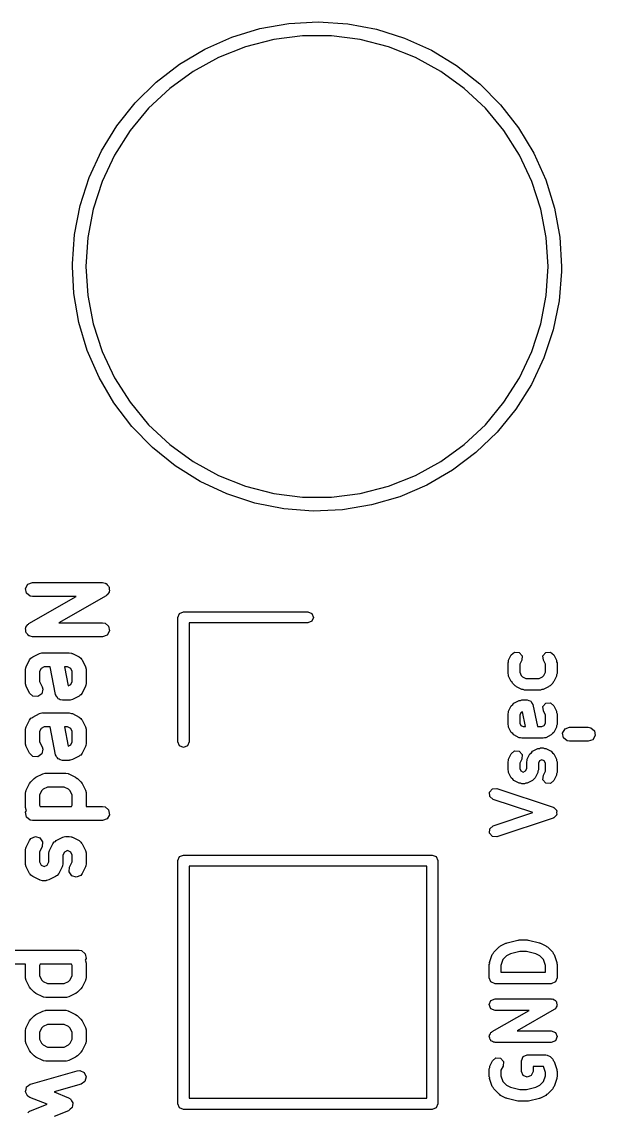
# Model space of a CAD drawing. Extents: x 83 to 117, y -104 to -70.4.
# Drawn here: x 110.84 to 116.97, y -82.04 to -70.39 of the extents above; entities that cross this region are included whole.
import ezdxf

# ---------------------------------------------------------------- set-up
doc = ezdxf.new("R2010")
doc.units = 0
doc.layers.add('BLACK', color=7, linetype='CONTINUOUS')

msp = doc.modelspace()

# ---------------------------------------------------------------- linework, layer by layer
at = {"layer": 'BLACK', "linetype": 'CONTINUOUS'}
for p, q in [((113.699, -70.4023), (114.014, -70.385)), ((114.014, -70.385), (114.328, -70.4056)), ((113.088, -70.549), (113.39, -70.4573)), ((113.39, -70.4573), (113.699, -70.4023)), ((114.328, -70.4056), (114.637, -70.4638)), ((114.637, -70.4638), (114.937, -70.5587)), ((112.801, -70.6763), (113.088, -70.549)), ((113.537, -70.5739), (113.237, -70.651)), ((113.845, -70.535), (113.537, -70.5739)), ((114.155, -70.535), (113.845, -70.535)), ((114.463, -70.5739), (114.155, -70.535)), ((114.763, -70.651), (114.463, -70.5739)), ((114.937, -70.5587), (115.224, -70.689)), ((112.53, -70.8372), (112.801, -70.6763)), ((113.237, -70.651), (112.948, -70.7652)), ((115.052, -70.7652), (114.763, -70.651)), ((115.224, -70.689), (115.492, -70.8527)), ((112.281, -71.0294), (112.53, -70.8372)), ((112.948, -70.7652), (112.677, -70.9146)), ((115.323, -70.9146), (115.052, -70.7652)), ((115.492, -70.8527), (115.74, -71.0475)), ((112.677, -70.9146), (112.426, -71.0969)), ((115.574, -71.0969), (115.323, -70.9146)), ((112.057, -71.2502), (112.281, -71.0294)), ((115.74, -71.0475), (115.962, -71.2707)), ((112.426, -71.0969), (112.2, -71.3093)), ((115.8, -71.3093), (115.574, -71.0969)), ((111.861, -71.4964), (112.057, -71.2502)), ((112.2, -71.3093), (112.002, -71.5482)), ((115.998, -71.5482), (115.8, -71.3093)), ((115.962, -71.2707), (116.155, -71.5188)), ((111.695, -71.7643), (111.861, -71.4964)), ((112.002, -71.5482), (111.836, -71.8101)), ((116.164, -71.8101), (115.998, -71.5482)), ((116.155, -71.5188), (116.317, -71.7885)), ((111.564, -72.0501), (111.695, -71.7643)), ((111.836, -71.8101), (111.704, -72.0908)), ((116.296, -72.0908), (116.164, -71.8101)), ((116.317, -71.7885), (116.446, -72.0757)), ((111.467, -72.3497), (111.564, -72.0501)), ((111.704, -72.0908), (111.608, -72.3858)), ((116.392, -72.3858), (116.296, -72.0908)), ((116.446, -72.0757), (116.54, -72.3762)), ((111.407, -72.6587), (111.467, -72.3497)), ((111.608, -72.3858), (111.55, -72.6904)), ((116.45, -72.6904), (116.392, -72.3858)), ((116.54, -72.3762), (116.596, -72.6858)), ((111.385, -72.9726), (111.407, -72.6587)), ((111.55, -72.6904), (111.53, -73)), ((116.47, -73), (116.45, -72.6904)), ((116.596, -72.6858), (116.615, -73)), ((111.387, -73), (111.385, -72.9726)), ((111.401, -73.287), (111.387, -73)), ((111.53, -73), (111.55, -73.3096)), ((116.45, -73.3096), (116.47, -73)), ((116.614, -73.0548), (116.589, -73.3685)), ((116.615, -73), (116.614, -73.0548)), ((111.454, -73.5971), (111.401, -73.287)), ((111.55, -73.3096), (111.608, -73.6142)), ((116.392, -73.6142), (116.45, -73.3096)), ((116.589, -73.3685), (116.526, -73.6768)), ((111.544, -73.8987), (111.454, -73.5971)), ((111.608, -73.6142), (111.704, -73.9092)), ((116.296, -73.9092), (116.392, -73.6142)), ((116.526, -73.6768), (116.426, -73.9754)), ((111.67, -74.1872), (111.544, -73.8987)), ((111.704, -73.9092), (111.836, -74.1899)), ((116.164, -74.1899), (116.296, -73.9092)), ((116.426, -73.9754), (116.292, -74.2598)), ((111.83, -74.4585), (111.67, -74.1872)), ((111.836, -74.1899), (112.002, -74.4518)), ((115.998, -74.4518), (116.164, -74.1899)), ((116.292, -74.2598), (116.124, -74.526)), ((112.02, -74.7087), (111.83, -74.4585)), ((112.002, -74.4518), (112.2, -74.6907)), ((115.8, -74.6907), (115.998, -74.4518)), ((116.124, -74.526), (115.925, -74.77)), ((112.2, -74.6907), (112.426, -74.9031)), ((115.574, -74.9031), (115.8, -74.6907)), ((112.24, -74.9341), (112.02, -74.7087)), ((115.925, -74.77), (115.698, -74.9885)), ((112.426, -74.9031), (112.677, -75.0854)), ((115.323, -75.0854), (115.574, -74.9031)), ((112.485, -75.1316), (112.24, -74.9341)), ((115.698, -74.9885), (115.447, -75.1781)), ((112.752, -75.2981), (112.485, -75.1316)), ((112.677, -75.0854), (112.948, -75.2348)), ((115.052, -75.2348), (115.323, -75.0854)), ((112.948, -75.2348), (113.237, -75.349)), ((114.763, -75.349), (115.052, -75.2348)), ((115.447, -75.1781), (115.175, -75.3362)), ((113.037, -75.4314), (112.752, -75.2981)), ((113.237, -75.349), (113.537, -75.4261)), ((114.463, -75.4261), (114.763, -75.349)), ((115.175, -75.3362), (114.886, -75.4604)), ((113.336, -75.5294), (113.037, -75.4314)), ((113.537, -75.4261), (113.845, -75.465)), ((113.845, -75.465), (114.155, -75.465)), ((114.155, -75.465), (114.463, -75.4261)), ((114.886, -75.4604), (114.584, -75.549)), ((113.645, -75.5908), (113.336, -75.5294)), ((113.959, -75.6147), (113.645, -75.5908)), ((114.273, -75.6007), (113.959, -75.6147)), ((114.584, -75.549), (114.273, -75.6007)), ((110.884, -76.4405), (110.91, -76.3961)), ((110.893, -76.4911), (110.884, -76.4405)), ((110.91, -76.3961), (110.958, -76.3786)), ((110.958, -76.3786), (111.708, -76.3786)), ((111.708, -76.3786), (111.734, -76.3831)), ((111.734, -76.3831), (111.739, -76.3876)), ((111.739, -76.3876), (111.746, -76.3888)), ((111.746, -76.3888), (111.758, -76.4036)), ((111.758, -76.4036), (111.773, -76.4161)), ((111.773, -76.4161), (111.775, -76.4229)), ((111.775, -76.4229), (111.779, -76.4282)), ((111.779, -76.4282), (111.779, -76.4476)), ((111.779, -76.4476), (111.782, -76.4666)), ((110.933, -76.524), (110.893, -76.4911)), ((110.921, -76.817), (111.426, -76.5286)), ((110.958, -76.5286), (110.933, -76.524)), ((111.426, -76.5286), (110.958, -76.5286)), ((111.746, -76.5187), (111.241, -76.8071)), ((111.75, -76.5134), (111.746, -76.5187)), ((111.757, -76.511), (111.75, -76.5134)), ((111.766, -76.4943), (111.757, -76.511)), ((111.779, -76.4795), (111.766, -76.4943)), ((111.782, -76.4666), (111.779, -76.4726)), ((111.779, -76.4726), (111.779, -76.4795)), ((112.513, -76.75), (112.53, -76.7076)), ((112.513, -78.08), (112.513, -76.75)), ((112.53, -76.7076), (112.573, -76.69)), ((112.573, -76.69), (113.903, -76.69)), ((113.903, -76.69), (113.945, -76.7076)), ((113.945, -76.7924), (113.903, -76.81)), ((113.945, -76.7076), (113.963, -76.75)), ((113.963, -76.75), (113.945, -76.7924)), ((110.884, -76.8691), (110.888, -76.8631)), ((110.888, -76.8882), (110.884, -76.8691)), ((110.888, -76.8562), (110.9, -76.8414)), ((110.888, -76.8631), (110.888, -76.8562)), ((110.888, -76.9075), (110.888, -76.8882)), ((110.892, -76.9128), (110.888, -76.9075)), ((110.893, -76.9196), (110.892, -76.9128)), ((110.9, -76.8414), (110.91, -76.8247)), ((110.91, -76.8247), (110.917, -76.8223)), ((110.917, -76.8223), (110.921, -76.817)), ((111.241, -76.8071), (111.708, -76.8071)), ((111.708, -76.8071), (111.734, -76.8117)), ((111.734, -76.8117), (111.773, -76.8446)), ((111.782, -76.8952), (111.757, -76.9396)), ((111.773, -76.8446), (111.782, -76.8952)), ((113.903, -76.81), (112.633, -76.81)), ((112.633, -76.81), (112.633, -78.08)), ((110.908, -76.9321), (110.893, -76.9196)), ((110.921, -76.9469), (110.908, -76.9321)), ((110.927, -76.9482), (110.921, -76.9469)), ((110.933, -76.9526), (110.927, -76.9482)), ((110.958, -76.9571), (110.933, -76.9526)), ((111.708, -76.9571), (110.958, -76.9571)), ((111.757, -76.9396), (111.708, -76.9571)), ((110.961, -77.1722), (111.032, -77.1365)), ((111.032, -77.1365), (111.057, -77.1291)), ((111.057, -77.1291), (111.061, -77.1301)), ((111.061, -77.1301), (111.065, -77.1286)), ((111.065, -77.1286), (111.351, -77.1286)), ((111.351, -77.1286), (111.377, -77.1331)), ((111.377, -77.1331), (111.38, -77.136)), ((111.38, -77.136), (111.385, -77.1365)), ((111.385, -77.1365), (111.456, -77.1722)), ((116.077, -77.152), (116.113, -77.1207)), ((116.113, -77.1207), (116.161, -77.1241)), ((116.161, -77.1241), (116.192, -77.1602)), ((116.416, -77.1602), (116.448, -77.1241)), ((116.448, -77.1241), (116.495, -77.1207)), ((116.495, -77.1207), (116.532, -77.152)), ((110.891, -77.2772), (110.927, -77.2057)), ((110.927, -77.2057), (110.942, -77.1848)), ((110.942, -77.1848), (110.953, -77.1804)), ((110.953, -77.1804), (110.961, -77.1722)), ((111.456, -77.1722), (111.477, -77.1877)), ((111.477, -77.1877), (111.482, -77.198)), ((111.482, -77.198), (111.49, -77.2057)), ((111.49, -77.2057), (111.525, -77.2772)), ((116.042, -77.2371), (116.047, -77.2237)), ((116.042, -77.3514), (116.042, -77.2371)), ((116.047, -77.2237), (116.048, -77.2092)), ((116.048, -77.2092), (116.077, -77.152)), ((116.189, -77.208), (116.167, -77.2519)), ((116.167, -77.2519), (116.167, -77.3367)), ((116.192, -77.1602), (116.189, -77.208)), ((116.42, -77.208), (116.416, -77.1602)), ((116.442, -77.2519), (116.42, -77.208)), ((116.442, -77.3367), (116.442, -77.2519)), ((116.532, -77.152), (116.56, -77.2092)), ((116.56, -77.2092), (116.561, -77.2237)), ((116.561, -77.2237), (116.567, -77.2371)), ((116.567, -77.2371), (116.567, -77.3514)), ((110.883, -77.3107), (110.888, -77.2851)), ((110.883, -77.4536), (110.883, -77.3107)), ((110.888, -77.2851), (110.891, -77.2816)), ((110.891, -77.2816), (110.891, -77.2772)), ((111.05, -77.2952), (111.033, -77.3284)), ((111.033, -77.3284), (111.033, -77.4359)), ((111.083, -77.2786), (111.05, -77.2952)), ((111.147, -77.2786), (111.083, -77.2786)), ((111.206, -77.5754), (111.147, -77.2786)), ((111.3, -77.2786), (111.341, -77.4822)), ((111.334, -77.2786), (111.3, -77.2786)), ((111.367, -77.2952), (111.334, -77.2786)), ((111.383, -77.3284), (111.367, -77.2952)), ((111.383, -77.4359), (111.383, -77.3284)), ((111.525, -77.2772), (111.533, -77.3021)), ((111.533, -77.3021), (111.532, -77.3065)), ((111.532, -77.3065), (111.533, -77.3107)), ((111.533, -77.3107), (111.533, -77.4536)), ((116.047, -77.3649), (116.042, -77.3514)), ((116.048, -77.3794), (116.047, -77.3649)), ((116.077, -77.4365), (116.048, -77.3794)), ((116.167, -77.3367), (116.184, -77.3715)), ((116.184, -77.3715), (116.198, -77.3858)), ((116.41, -77.3858), (116.424, -77.3715)), ((116.424, -77.3715), (116.442, -77.3367)), ((116.56, -77.3794), (116.532, -77.4365)), ((116.561, -77.3649), (116.56, -77.3794)), ((116.567, -77.3514), (116.561, -77.3649)), ((110.885, -77.4578), (110.883, -77.4536)), ((110.884, -77.4621), (110.885, -77.4578)), ((110.891, -77.4871), (110.884, -77.4621)), ((110.927, -77.5585), (110.891, -77.4871)), ((111.033, -77.4359), (111.061, -77.4915)), ((111.061, -77.4915), (111.069, -77.5164)), ((111.341, -77.4822), (111.367, -77.4691)), ((111.367, -77.4691), (111.383, -77.4359)), ((111.525, -77.4871), (111.49, -77.5585)), ((111.526, -77.4827), (111.525, -77.4871)), ((111.529, -77.4792), (111.526, -77.4827)), ((111.533, -77.4536), (111.529, -77.4792)), ((116.085, -77.4433), (116.077, -77.4365)), ((116.089, -77.4528), (116.085, -77.4433)), ((116.117, -77.4813), (116.089, -77.4528)), ((116.127, -77.4853), (116.117, -77.4813)), ((116.133, -77.493), (116.127, -77.4853)), ((116.191, -77.5216), (116.133, -77.493)), ((116.198, -77.3858), (116.233, -77.4032)), ((116.233, -77.4032), (116.375, -77.4032)), ((116.375, -77.4032), (116.41, -77.3858)), ((116.475, -77.493), (116.418, -77.5216)), ((116.482, -77.4853), (116.475, -77.493)), ((116.491, -77.4813), (116.482, -77.4853)), ((116.52, -77.4528), (116.491, -77.4813)), ((116.524, -77.4433), (116.52, -77.4528)), ((116.532, -77.4365), (116.524, -77.4433)), ((110.964, -77.5938), (110.927, -77.5585)), ((111.015, -77.5969), (110.964, -77.5938)), ((111.057, -77.5663), (111.015, -77.5969)), ((111.069, -77.5164), (111.057, -77.5663)), ((111.213, -77.586), (111.206, -77.5754)), ((111.215, -77.5982), (111.213, -77.586)), ((111.226, -77.6072), (111.215, -77.5982)), ((111.233, -77.6193), (111.226, -77.6072)), ((111.456, -77.5921), (111.385, -77.6278)), ((111.464, -77.5839), (111.456, -77.5921)), ((111.474, -77.5795), (111.464, -77.5839)), ((111.49, -77.5585), (111.474, -77.5795)), ((116.205, -77.5226), (116.191, -77.5216)), ((116.219, -77.5282), (116.205, -77.5226)), ((116.39, -77.5282), (116.219, -77.5282)), ((116.403, -77.5226), (116.39, -77.5282)), ((116.418, -77.5216), (116.403, -77.5226)), ((111.245, -77.6232), (111.233, -77.6193)), ((111.254, -77.6312), (111.245, -77.6232)), ((111.28, -77.6357), (111.254, -77.6312)), ((111.351, -77.6357), (111.28, -77.6357)), ((111.355, -77.6342), (111.351, -77.6357)), ((111.36, -77.6352), (111.355, -77.6342)), ((111.385, -77.6278), (111.36, -77.6352)), ((116.048, -77.752), (116.077, -77.6949)), ((116.077, -77.6949), (116.092, -77.6819)), ((116.092, -77.6819), (116.105, -77.667)), ((116.105, -77.667), (116.162, -77.6384)), ((116.162, -77.6384), (116.177, -77.6374)), ((116.177, -77.6374), (116.19, -77.6318)), ((116.19, -77.6318), (116.247, -77.6318)), ((116.247, -77.6318), (116.264, -77.6388)), ((116.264, -77.6388), (116.282, -77.6423)), ((116.282, -77.6423), (116.285, -77.6476)), ((116.285, -77.6476), (116.291, -77.6501)), ((116.291, -77.6501), (116.298, -77.6669)), ((116.298, -77.6669), (116.308, -77.682)), ((116.308, -77.682), (116.356, -77.9175)), ((116.416, -77.7031), (116.448, -77.667)), ((116.42, -77.7508), (116.416, -77.7031)), ((116.448, -77.667), (116.495, -77.6636)), ((116.495, -77.6636), (116.532, -77.6949)), ((116.532, -77.6949), (116.56, -77.752)), ((110.927, -77.8486), (110.942, -77.8277)), ((110.942, -77.8277), (110.953, -77.8232)), ((110.953, -77.8232), (110.961, -77.8151)), ((110.961, -77.8151), (111.032, -77.7793)), ((111.032, -77.7793), (111.057, -77.7719)), ((111.057, -77.7719), (111.061, -77.773)), ((111.061, -77.773), (111.065, -77.7714)), ((111.065, -77.7714), (111.351, -77.7714)), ((111.351, -77.7714), (111.377, -77.776)), ((111.377, -77.776), (111.38, -77.7788)), ((111.38, -77.7788), (111.385, -77.7793)), ((111.385, -77.7793), (111.456, -77.8151)), ((111.456, -77.8151), (111.477, -77.8306)), ((111.477, -77.8306), (111.482, -77.8409)), ((111.482, -77.8409), (111.49, -77.8486)), ((116.042, -77.78), (116.047, -77.7666)), ((116.042, -77.8943), (116.042, -77.78)), ((116.047, -77.7666), (116.048, -77.752)), ((116.179, -77.7694), (116.167, -77.7948)), ((116.167, -77.7948), (116.167, -77.8795)), ((116.197, -77.7608), (116.179, -77.7694)), ((116.228, -77.9175), (116.197, -77.7608)), ((116.442, -77.7948), (116.42, -77.7508)), ((116.442, -77.8795), (116.442, -77.7948)), ((116.56, -77.752), (116.561, -77.7666)), ((116.561, -77.7666), (116.567, -77.78)), ((116.567, -77.78), (116.567, -77.8943)), ((110.883, -77.9536), (110.888, -77.9279)), ((110.883, -78.0964), (110.883, -77.9536)), ((110.888, -77.9279), (110.891, -77.9245)), ((110.891, -77.92), (110.927, -77.8486)), ((110.891, -77.9245), (110.891, -77.92)), ((111.05, -77.938), (111.033, -77.9713)), ((111.083, -77.9214), (111.05, -77.938)), ((111.147, -77.9214), (111.083, -77.9214)), ((111.206, -78.2183), (111.147, -77.9214)), ((111.3, -77.9214), (111.341, -78.125)), ((111.334, -77.9214), (111.3, -77.9214)), ((111.367, -77.938), (111.334, -77.9214)), ((111.383, -77.9713), (111.367, -77.938)), ((111.49, -77.8486), (111.525, -77.92)), ((111.525, -77.92), (111.533, -77.945)), ((111.533, -77.945), (111.532, -77.9494)), ((111.532, -77.9494), (111.533, -77.9536)), ((111.533, -77.9536), (111.533, -78.0964)), ((116.047, -77.9077), (116.042, -77.8943)), ((116.048, -77.9222), (116.047, -77.9077)), ((116.077, -77.9794), (116.048, -77.9222)), ((116.167, -77.8795), (116.179, -77.9048)), ((116.179, -77.9048), (116.205, -77.9175)), ((116.205, -77.9175), (116.228, -77.9175)), ((116.356, -77.9175), (116.404, -77.9175)), ((116.404, -77.9175), (116.429, -77.9048)), ((116.429, -77.9048), (116.442, -77.8795)), ((116.56, -77.9222), (116.532, -77.9794)), ((116.561, -77.9077), (116.56, -77.9222)), ((116.567, -77.8943), (116.561, -77.9077)), ((116.626, -77.987), (116.652, -77.9425)), ((116.652, -77.9425), (116.7, -77.925)), ((116.7, -77.925), (116.9, -77.925)), ((116.9, -77.925), (116.926, -77.9295)), ((116.926, -77.9295), (116.965, -77.9625)), ((116.965, -77.9625), (116.974, -78.013)), ((111.033, -77.9713), (111.033, -78.0787)), ((111.033, -78.0787), (111.061, -78.1343)), ((111.367, -78.112), (111.383, -78.0787)), ((111.383, -78.0787), (111.383, -77.9713)), ((116.092, -77.9924), (116.077, -77.9794)), ((116.105, -78.0073), (116.092, -77.9924)), ((116.162, -78.0359), (116.105, -78.0073)), ((116.177, -78.0369), (116.162, -78.0359)), ((116.19, -78.0425), (116.177, -78.0369)), ((116.419, -78.0425), (116.19, -78.0425)), ((116.432, -78.0369), (116.419, -78.0425)), ((116.447, -78.0359), (116.432, -78.0369)), ((116.504, -78.0073), (116.447, -78.0359)), ((116.517, -77.9924), (116.504, -78.0073)), ((116.532, -77.9794), (116.517, -77.9924)), ((116.635, -78.0375), (116.626, -77.987)), ((116.674, -78.0705), (116.635, -78.0375)), ((116.7, -78.075), (116.674, -78.0705)), ((116.9, -78.075), (116.7, -78.075)), ((116.948, -78.0575), (116.9, -78.075)), ((116.974, -78.013), (116.948, -78.0575)), ((110.885, -78.1006), (110.883, -78.0964)), ((110.884, -78.105), (110.885, -78.1006)), ((110.891, -78.13), (110.884, -78.105)), ((110.927, -78.2014), (110.891, -78.13)), ((111.069, -78.1593), (111.057, -78.2092)), ((111.061, -78.1343), (111.069, -78.1593)), ((111.341, -78.125), (111.367, -78.112)), ((111.525, -78.13), (111.49, -78.2014)), ((111.526, -78.1255), (111.525, -78.13)), ((111.529, -78.1221), (111.526, -78.1255)), ((111.533, -78.0964), (111.529, -78.1221)), ((112.53, -78.1224), (112.513, -78.08)), ((112.573, -78.14), (112.53, -78.1224)), ((112.615, -78.1224), (112.573, -78.14)), ((112.633, -78.08), (112.615, -78.1224)), ((116.077, -78.2092), (116.113, -78.1778)), ((116.113, -78.1778), (116.161, -78.1812)), ((116.161, -78.1812), (116.192, -78.2174)), ((116.277, -78.2092), (116.292, -78.1962)), ((116.292, -78.1962), (116.305, -78.1812)), ((116.305, -78.1812), (116.362, -78.1527)), ((116.362, -78.1527), (116.377, -78.1516)), ((116.377, -78.1516), (116.39, -78.1461)), ((116.39, -78.1461), (116.419, -78.1461)), ((116.419, -78.1461), (116.432, -78.1516)), ((116.432, -78.1516), (116.447, -78.1527)), ((116.447, -78.1527), (116.504, -78.1812)), ((116.504, -78.1812), (116.517, -78.1962)), ((116.517, -78.1962), (116.532, -78.2092)), ((110.964, -78.2367), (110.927, -78.2014)), ((111.015, -78.2397), (110.964, -78.2367)), ((111.057, -78.2092), (111.015, -78.2397)), ((111.213, -78.2289), (111.206, -78.2183)), ((111.215, -78.2411), (111.213, -78.2289)), ((111.226, -78.2501), (111.215, -78.2411)), ((111.233, -78.2621), (111.226, -78.2501)), ((111.245, -78.2661), (111.233, -78.2621)), ((111.254, -78.274), (111.245, -78.2661)), ((111.28, -78.2786), (111.254, -78.274)), ((111.351, -78.2786), (111.28, -78.2786)), ((111.355, -78.277), (111.351, -78.2786)), ((111.36, -78.2781), (111.355, -78.277)), ((111.385, -78.2707), (111.36, -78.2781)), ((111.456, -78.2349), (111.385, -78.2707)), ((111.464, -78.2268), (111.456, -78.2349)), ((111.474, -78.2223), (111.464, -78.2268)), ((111.49, -78.2014), (111.474, -78.2223)), ((116.042, -78.2943), (116.047, -78.2808)), ((116.042, -78.38), (116.042, -78.2943)), ((116.047, -78.2808), (116.048, -78.2663)), ((116.048, -78.2663), (116.077, -78.2092)), ((116.189, -78.2651), (116.167, -78.309)), ((116.167, -78.309), (116.167, -78.3652)), ((116.192, -78.2174), (116.189, -78.2651)), ((116.242, -78.2943), (116.247, -78.2808)), ((116.242, -78.3652), (116.242, -78.2943)), ((116.247, -78.2808), (116.248, -78.2663)), ((116.248, -78.2663), (116.277, -78.2092)), ((116.379, -78.2837), (116.367, -78.309)), ((116.367, -78.309), (116.367, -78.38)), ((116.404, -78.2713), (116.379, -78.2837)), ((116.429, -78.2837), (116.404, -78.2713)), ((116.442, -78.309), (116.429, -78.2837)), ((116.442, -78.3938), (116.442, -78.309)), ((116.532, -78.2092), (116.56, -78.2663)), ((116.56, -78.2663), (116.561, -78.2808)), ((116.561, -78.2808), (116.567, -78.2943)), ((116.567, -78.2943), (116.567, -78.4086)), ((110.996, -78.4579), (111.068, -78.4222)), ((111.068, -78.4222), (111.093, -78.4148)), ((111.093, -78.4148), (111.097, -78.4158)), ((111.097, -78.4158), (111.101, -78.4143)), ((111.101, -78.4143), (111.315, -78.4143)), ((111.315, -78.4143), (111.341, -78.4188)), ((111.341, -78.4188), (111.345, -78.4217)), ((111.345, -78.4217), (111.349, -78.4222)), ((111.349, -78.4222), (111.42, -78.4579)), ((116.047, -78.3934), (116.042, -78.38)), ((116.048, -78.408), (116.047, -78.3934)), ((116.077, -78.4651), (116.048, -78.408)), ((116.167, -78.3652), (116.179, -78.3906)), ((116.179, -78.3906), (116.204, -78.403)), ((116.204, -78.403), (116.229, -78.3906)), ((116.229, -78.3906), (116.242, -78.3652)), ((116.36, -78.408), (116.332, -78.4651)), ((116.361, -78.3934), (116.36, -78.408)), ((116.367, -78.38), (116.361, -78.3934)), ((116.42, -78.4378), (116.442, -78.3938)), ((116.561, -78.422), (116.56, -78.4365)), ((116.567, -78.4086), (116.561, -78.422)), ((110.891, -78.5986), (110.927, -78.5272)), ((110.927, -78.5272), (110.94, -78.5092)), ((110.94, -78.5092), (110.941, -78.5077)), ((110.941, -78.5077), (110.977, -78.472)), ((110.977, -78.472), (110.995, -78.4591)), ((110.995, -78.4591), (110.996, -78.4579)), ((111.42, -78.4579), (111.438, -78.4713)), ((111.438, -78.4713), (111.44, -78.472)), ((111.44, -78.472), (111.476, -78.5077)), ((111.476, -78.5077), (111.489, -78.526)), ((111.489, -78.526), (111.49, -78.5272)), ((111.49, -78.5272), (111.525, -78.5986)), ((116.092, -78.4781), (116.077, -78.4651)), ((116.105, -78.493), (116.092, -78.4781)), ((116.162, -78.5216), (116.105, -78.493)), ((116.177, -78.5226), (116.162, -78.5216)), ((116.19, -78.5282), (116.177, -78.5226)), ((116.219, -78.5282), (116.19, -78.5282)), ((116.232, -78.5226), (116.219, -78.5282)), ((116.247, -78.5216), (116.232, -78.5226)), ((116.304, -78.493), (116.247, -78.5216)), ((116.317, -78.4781), (116.304, -78.493)), ((116.332, -78.4651), (116.317, -78.4781)), ((116.416, -78.4855), (116.42, -78.4378)), ((116.448, -78.5216), (116.416, -78.4855)), ((116.495, -78.525), (116.448, -78.5216)), ((116.532, -78.4937), (116.495, -78.525)), ((116.56, -78.4365), (116.532, -78.4937)), ((110.883, -78.6321), (110.888, -78.6065)), ((110.883, -78.775), (110.883, -78.6321)), ((110.888, -78.6065), (110.891, -78.6031)), ((110.891, -78.6031), (110.891, -78.5986)), ((111.056, -78.6051), (111.033, -78.6498)), ((111.033, -78.6498), (111.033, -78.7573)), ((111.074, -78.5866), (111.056, -78.6051)), ((111.119, -78.5643), (111.074, -78.5866)), ((111.298, -78.5643), (111.119, -78.5643)), ((111.342, -78.5866), (111.298, -78.5643)), ((111.361, -78.6051), (111.342, -78.5866)), ((111.383, -78.6498), (111.361, -78.6051)), ((111.383, -78.7573), (111.383, -78.6498)), ((111.525, -78.5986), (111.533, -78.6236)), ((111.533, -78.6236), (111.532, -78.6279)), ((111.532, -78.6279), (111.533, -78.6321)), ((111.533, -78.6321), (111.533, -78.7714)), ((115.845, -78.6174), (115.876, -78.5812)), ((115.848, -78.6651), (115.845, -78.6174)), ((115.876, -78.5812), (115.924, -78.5778)), ((115.924, -78.5778), (116.524, -78.7778)), ((110.885, -78.7792), (110.883, -78.775)), ((111.033, -78.7573), (111.04, -78.7714)), ((111.04, -78.7714), (111.376, -78.7714)), ((111.376, -78.7714), (111.383, -78.7573)), ((111.533, -78.7714), (111.708, -78.7714)), ((111.708, -78.7714), (111.734, -78.776)), ((111.734, -78.776), (111.773, -78.8089)), ((115.885, -78.6964), (115.848, -78.6651)), ((116.307, -78.8371), (115.885, -78.6964)), ((116.524, -78.7778), (116.528, -78.7809)), ((110.884, -78.7836), (110.885, -78.7792)), ((110.891, -78.8085), (110.884, -78.7836)), ((110.884, -78.8334), (110.895, -78.8156)), ((110.893, -78.8839), (110.884, -78.8334)), ((110.895, -78.8156), (110.891, -78.8085)), ((110.933, -78.9169), (110.893, -78.8839)), ((111.782, -78.8595), (111.757, -78.9039)), ((111.773, -78.8089), (111.782, -78.8595)), ((115.885, -78.9778), (116.307, -78.8371)), ((116.528, -78.8934), (116.524, -78.8964)), ((116.528, -78.7809), (116.532, -78.7812)), ((116.532, -78.893), (116.528, -78.8934)), ((116.532, -78.7812), (116.545, -78.7962)), ((116.545, -78.8781), (116.532, -78.893)), ((116.545, -78.7962), (116.56, -78.8092)), ((116.56, -78.8651), (116.545, -78.8781)), ((116.56, -78.8092), (116.561, -78.8139)), ((116.561, -78.8604), (116.56, -78.8651)), ((116.561, -78.8139), (116.564, -78.8174)), ((116.564, -78.8569), (116.561, -78.8604)), ((116.564, -78.8174), (116.562, -78.8371)), ((116.562, -78.8371), (116.564, -78.8569)), ((110.958, -78.9214), (110.933, -78.9169)), ((111.708, -78.9214), (110.958, -78.9214)), ((111.757, -78.9039), (111.708, -78.9214)), ((115.845, -79.0569), (115.848, -79.0092)), ((115.848, -79.0092), (115.885, -78.9778)), ((116.524, -78.8964), (115.924, -79.0964)), ((110.927, -79.1343), (110.942, -79.1134)), ((110.942, -79.1134), (110.99, -79.093)), ((110.99, -79.093), (111.039, -79.1076)), ((111.039, -79.1076), (111.067, -79.1504)), ((111.211, -79.1365), (111.282, -79.1008)), ((111.282, -79.1008), (111.307, -79.0933)), ((111.307, -79.0933), (111.311, -79.0944)), ((111.311, -79.0944), (111.315, -79.0929)), ((111.315, -79.0929), (111.351, -79.0929)), ((111.351, -79.0929), (111.377, -79.0974)), ((111.377, -79.0974), (111.38, -79.1003)), ((111.38, -79.1003), (111.385, -79.1008)), ((111.385, -79.1008), (111.456, -79.1365)), ((115.876, -79.093), (115.845, -79.0569)), ((115.924, -79.0964), (115.876, -79.093)), ((110.883, -79.2393), (110.888, -79.2136)), ((110.883, -79.3821), (110.883, -79.2393)), ((110.888, -79.2136), (110.891, -79.2102)), ((110.891, -79.2057), (110.927, -79.1343)), ((110.891, -79.2102), (110.891, -79.2057)), ((111.061, -79.2014), (111.033, -79.257)), ((111.067, -79.1504), (111.061, -79.2014)), ((111.141, -79.2415), (111.177, -79.17)), ((111.141, -79.2459), (111.141, -79.2415)), ((111.177, -79.17), (111.192, -79.1491)), ((111.192, -79.1491), (111.203, -79.1446)), ((111.203, -79.1446), (111.211, -79.1365)), ((111.333, -79.2429), (111.3, -79.2595)), ((111.334, -79.2429), (111.333, -79.2429)), ((111.367, -79.2595), (111.334, -79.2429)), ((111.456, -79.1365), (111.477, -79.152)), ((111.477, -79.152), (111.482, -79.1623)), ((111.482, -79.1623), (111.49, -79.17)), ((111.49, -79.17), (111.525, -79.2415)), ((111.525, -79.2415), (111.533, -79.2664)), ((111.033, -79.257), (111.033, -79.3644)), ((111.133, -79.275), (111.138, -79.2493)), ((111.133, -79.3644), (111.133, -79.275)), ((111.138, -79.2493), (111.141, -79.2459)), ((111.3, -79.2595), (111.283, -79.2927)), ((111.283, -79.2927), (111.283, -79.3821)), ((111.383, -79.2927), (111.367, -79.2595)), ((111.383, -79.3644), (111.383, -79.2927)), ((111.533, -79.2664), (111.532, -79.2708)), ((111.532, -79.2708), (111.533, -79.275)), ((111.533, -79.275), (111.533, -79.3821)), ((112.513, -79.35), (112.53, -79.3076)), ((112.513, -81.95), (112.513, -79.35)), ((112.53, -79.3076), (112.573, -79.29)), ((112.573, -79.29), (115.233, -79.29)), ((115.233, -79.29), (115.275, -79.3076)), ((115.275, -79.3076), (115.293, -79.35)), ((115.293, -79.35), (115.293, -81.95)), ((110.885, -79.3864), (110.883, -79.3821)), ((110.884, -79.3907), (110.885, -79.3864)), ((110.891, -79.4157), (110.884, -79.3907)), ((110.927, -79.4871), (110.891, -79.4157)), ((111.033, -79.3644), (111.05, -79.3977)), ((111.05, -79.3977), (111.083, -79.4143)), ((111.083, -79.4143), (111.084, -79.4143)), ((111.084, -79.4143), (111.117, -79.3977)), ((111.117, -79.3977), (111.133, -79.3644)), ((111.275, -79.4157), (111.24, -79.4871)), ((111.276, -79.4112), (111.275, -79.4157)), ((111.279, -79.4078), (111.276, -79.4112)), ((111.283, -79.3821), (111.279, -79.4078)), ((111.35, -79.471), (111.356, -79.42)), ((111.378, -79.5138), (111.35, -79.471)), ((111.356, -79.42), (111.383, -79.3644)), ((111.525, -79.4157), (111.49, -79.4871)), ((111.526, -79.4112), (111.525, -79.4157)), ((111.529, -79.4078), (111.526, -79.4112)), ((111.533, -79.3821), (111.529, -79.4078)), ((112.633, -79.41), (112.633, -81.89)), ((115.173, -79.41), (112.633, -79.41)), ((115.173, -81.89), (115.173, -79.41)), ((110.935, -79.4948), (110.927, -79.4871)), ((110.94, -79.5051), (110.935, -79.4948)), ((110.961, -79.5207), (110.94, -79.5051)), ((111.032, -79.5564), (110.961, -79.5207)), ((111.036, -79.5569), (111.032, -79.5564)), ((111.04, -79.5598), (111.036, -79.5569)), ((111.065, -79.5643), (111.04, -79.5598)), ((111.101, -79.5643), (111.065, -79.5643)), ((111.105, -79.5628), (111.101, -79.5643)), ((111.11, -79.5638), (111.105, -79.5628)), ((111.135, -79.5564), (111.11, -79.5638)), ((111.206, -79.5207), (111.135, -79.5564)), ((111.214, -79.5125), (111.206, -79.5207)), ((111.224, -79.508), (111.214, -79.5125)), ((111.24, -79.4871), (111.224, -79.508)), ((111.427, -79.5284), (111.378, -79.5138)), ((111.474, -79.508), (111.427, -79.5284)), ((111.49, -79.4871), (111.474, -79.508)), ((115.889, -80.3301), (115.946, -80.2729)), ((115.946, -80.2729), (115.955, -80.269)), ((115.955, -80.269), (115.962, -80.2612)), ((115.962, -80.2612), (116.019, -80.2327)), ((116.019, -80.2327), (116.026, -80.2322)), ((116.026, -80.2322), (116.032, -80.2279)), ((116.032, -80.2279), (116.146, -80.1994)), ((116.146, -80.1994), (116.154, -80.2005)), ((116.154, -80.2005), (116.161, -80.1975)), ((116.161, -80.1975), (116.247, -80.1975)), ((116.247, -80.1975), (116.254, -80.2005)), ((116.254, -80.2005), (116.262, -80.1994)), ((116.262, -80.1994), (116.377, -80.2279)), ((116.377, -80.2279), (116.382, -80.2322)), ((116.382, -80.2322), (116.389, -80.2327)), ((116.389, -80.2327), (116.447, -80.2612)), ((116.447, -80.2612), (116.453, -80.269)), ((116.453, -80.269), (116.463, -80.2729)), ((116.463, -80.2729), (116.52, -80.3301)), ((110.708, -80.3071), (111.458, -80.3071)), ((111.458, -80.3071), (111.484, -80.3117)), ((111.484, -80.3117), (111.523, -80.3446)), ((111.532, -80.3952), (111.522, -80.413)), ((111.523, -80.3446), (111.532, -80.3952)), ((115.845, -80.4402), (115.874, -80.3545)), ((115.874, -80.3545), (115.883, -80.3435)), ((115.883, -80.3435), (115.889, -80.3301)), ((115.987, -80.408), (115.967, -80.4701)), ((116.027, -80.3685), (115.987, -80.408)), ((116.069, -80.3475), (116.027, -80.3685)), ((116.169, -80.3225), (116.069, -80.3475)), ((116.239, -80.3225), (116.169, -80.3225)), ((116.34, -80.3475), (116.239, -80.3225)), ((116.382, -80.3685), (116.34, -80.3475)), ((116.421, -80.408), (116.382, -80.3685)), ((116.442, -80.4701), (116.421, -80.408)), ((116.52, -80.3301), (116.525, -80.3435)), ((116.525, -80.3435), (116.535, -80.3545)), ((116.535, -80.3545), (116.564, -80.4402)), ((110.883, -80.4571), (110.708, -80.4571)), ((110.883, -80.5964), (110.883, -80.4571)), ((111.04, -80.4571), (111.033, -80.4713)), ((111.033, -80.4713), (111.033, -80.5787)), ((111.376, -80.4571), (111.04, -80.4571)), ((111.383, -80.4713), (111.376, -80.4571)), ((111.383, -80.5787), (111.383, -80.4713)), ((111.522, -80.413), (111.525, -80.42)), ((111.525, -80.42), (111.533, -80.445)), ((111.533, -80.445), (111.532, -80.4494)), ((111.532, -80.4494), (111.533, -80.4536)), ((111.533, -80.4536), (111.533, -80.5964)), ((115.842, -80.46), (115.846, -80.4505)), ((115.842, -80.6029), (115.842, -80.46)), ((115.846, -80.4505), (115.845, -80.4402)), ((115.967, -80.4701), (115.967, -80.5404)), ((116.442, -80.5404), (116.442, -80.4701)), ((116.564, -80.4402), (116.563, -80.4505)), ((116.563, -80.4505), (116.567, -80.46)), ((116.567, -80.46), (116.567, -80.6029)), ((110.885, -80.6006), (110.883, -80.5964)), ((110.884, -80.605), (110.885, -80.6006)), ((110.891, -80.63), (110.884, -80.605)), ((110.927, -80.7014), (110.891, -80.63)), ((111.033, -80.5787), (111.056, -80.6234)), ((111.056, -80.6234), (111.074, -80.6419)), ((111.074, -80.6419), (111.119, -80.6643)), ((111.298, -80.6643), (111.342, -80.6419)), ((111.342, -80.6419), (111.361, -80.6234)), ((111.361, -80.6234), (111.383, -80.5787)), ((111.525, -80.63), (111.49, -80.7014)), ((111.526, -80.6255), (111.525, -80.63)), ((111.529, -80.6221), (111.526, -80.6255)), ((111.533, -80.5964), (111.529, -80.6221)), ((115.86, -80.6471), (115.842, -80.6029)), ((115.967, -80.5404), (116.442, -80.5404)), ((116.567, -80.6029), (116.548, -80.6471)), ((110.928, -80.7025), (110.927, -80.7014)), ((110.941, -80.7209), (110.928, -80.7025)), ((110.977, -80.7566), (110.941, -80.7209)), ((110.978, -80.7573), (110.977, -80.7566)), ((110.996, -80.7707), (110.978, -80.7573)), ((111.119, -80.6643), (111.298, -80.6643)), ((111.44, -80.7566), (111.422, -80.7695)), ((111.476, -80.7209), (111.44, -80.7566)), ((111.49, -80.7014), (111.476, -80.7194)), ((111.476, -80.7194), (111.476, -80.7209)), ((115.904, -80.6654), (115.86, -80.6471)), ((116.504, -80.6654), (115.904, -80.6654)), ((116.548, -80.6471), (116.504, -80.6654)), ((111.068, -80.8064), (110.996, -80.7707)), ((111.072, -80.8069), (111.068, -80.8064)), ((111.076, -80.8098), (111.072, -80.8069)), ((111.101, -80.8143), (111.076, -80.8098)), ((111.315, -80.8143), (111.101, -80.8143)), ((111.32, -80.8128), (111.315, -80.8143)), ((111.324, -80.8138), (111.32, -80.8128)), ((111.349, -80.8064), (111.324, -80.8138)), ((111.42, -80.7707), (111.349, -80.8064)), ((111.422, -80.7695), (111.42, -80.7707)), ((115.842, -80.8886), (115.86, -80.8444)), ((115.86, -80.8444), (115.904, -80.8261)), ((115.904, -80.8261), (116.504, -80.8261)), ((116.504, -80.8261), (116.512, -80.8294)), ((116.512, -80.8294), (116.521, -80.8283)), ((116.521, -80.8283), (116.534, -80.8382)), ((116.534, -80.8382), (116.548, -80.8444)), ((116.548, -80.8444), (116.552, -80.8523)), ((116.552, -80.8523), (116.559, -80.8576)), ((116.559, -80.8576), (116.561, -80.8736)), ((116.561, -80.8736), (116.567, -80.8886)), ((110.996, -80.9936), (111.068, -80.9579)), ((111.068, -80.9579), (111.093, -80.9505)), ((111.093, -80.9505), (111.097, -80.9515)), ((111.097, -80.9515), (111.101, -80.95)), ((111.101, -80.95), (111.315, -80.95)), ((111.315, -80.95), (111.341, -80.9545)), ((111.341, -80.9545), (111.345, -80.9574)), ((111.345, -80.9574), (111.349, -80.9579)), ((111.349, -80.9579), (111.42, -80.9936)), ((115.86, -80.9328), (115.842, -80.8886)), ((115.904, -80.9511), (115.86, -80.9328)), ((115.873, -81.1772), (116.269, -80.9511)), ((116.269, -80.9511), (115.904, -80.9511)), ((116.535, -80.9428), (116.14, -81.1689)), ((116.541, -80.936), (116.535, -80.9428)), ((116.548, -80.9328), (116.541, -80.936)), ((116.555, -80.9178), (116.548, -80.9328)), ((116.565, -80.905), (116.555, -80.9178)), ((116.567, -80.8886), (116.563, -80.8965)), ((116.563, -80.8965), (116.565, -80.905)), ((110.891, -81.1343), (110.927, -81.0629)), ((110.927, -81.0629), (110.94, -81.0449)), ((110.94, -81.0449), (110.941, -81.0434)), ((110.941, -81.0434), (110.977, -81.0077)), ((110.977, -81.0077), (110.995, -80.9948)), ((110.995, -80.9948), (110.996, -80.9936)), ((111.119, -81.1), (111.074, -81.1224)), ((111.298, -81.1), (111.119, -81.1)), ((111.342, -81.1224), (111.298, -81.1)), ((111.42, -80.9936), (111.438, -81.007)), ((111.438, -81.007), (111.44, -81.0077)), ((111.44, -81.0077), (111.476, -81.0434)), ((111.476, -81.0434), (111.489, -81.0618)), ((111.489, -81.0618), (111.49, -81.0629)), ((111.49, -81.0629), (111.525, -81.1343)), ((110.883, -81.1679), (110.888, -81.1422)), ((110.883, -81.275), (110.883, -81.1679)), ((110.888, -81.1422), (110.891, -81.1388)), ((110.891, -81.1388), (110.891, -81.1343)), ((111.056, -81.1409), (111.033, -81.1856)), ((111.033, -81.1856), (111.033, -81.2573)), ((111.074, -81.1224), (111.056, -81.1409)), ((111.361, -81.1409), (111.342, -81.1224)), ((111.383, -81.1856), (111.361, -81.1409)), ((111.383, -81.2573), (111.383, -81.1856)), ((111.525, -81.1343), (111.533, -81.1593)), ((111.533, -81.1593), (111.532, -81.1636)), ((111.532, -81.1636), (111.533, -81.1679)), ((111.533, -81.1679), (111.533, -81.275)), ((115.842, -81.2314), (115.845, -81.2235)), ((115.844, -81.215), (115.854, -81.2022)), ((115.845, -81.2235), (115.844, -81.215)), ((115.854, -81.2022), (115.86, -81.1872)), ((115.86, -81.1872), (115.868, -81.1839)), ((115.868, -81.1839), (115.873, -81.1772)), ((116.14, -81.1689), (116.504, -81.1689)), ((116.504, -81.1689), (116.548, -81.1872)), ((116.548, -81.1872), (116.567, -81.2314)), ((110.885, -81.2792), (110.883, -81.275)), ((110.884, -81.2836), (110.885, -81.2792)), ((110.891, -81.3085), (110.884, -81.2836)), ((110.927, -81.38), (110.891, -81.3085)), ((111.033, -81.2573), (111.056, -81.302)), ((111.056, -81.302), (111.074, -81.3205)), ((111.074, -81.3205), (111.119, -81.3429)), ((111.298, -81.3429), (111.342, -81.3205)), ((111.342, -81.3205), (111.361, -81.302)), ((111.361, -81.302), (111.383, -81.2573)), ((111.525, -81.3085), (111.49, -81.38)), ((111.526, -81.3041), (111.525, -81.3085)), ((111.529, -81.3007), (111.526, -81.3041)), ((111.533, -81.275), (111.529, -81.3007)), ((115.848, -81.2464), (115.842, -81.2314)), ((115.85, -81.2624), (115.848, -81.2464)), ((115.857, -81.2677), (115.85, -81.2624)), ((115.86, -81.2756), (115.857, -81.2677)), ((115.875, -81.2818), (115.86, -81.2756)), ((115.888, -81.2917), (115.875, -81.2818)), ((115.896, -81.2906), (115.888, -81.2917)), ((115.904, -81.2939), (115.896, -81.2906)), ((116.504, -81.2939), (115.904, -81.2939)), ((116.548, -81.2756), (116.504, -81.2939)), ((116.567, -81.2314), (116.548, -81.2756)), ((110.928, -81.3811), (110.927, -81.38)), ((110.941, -81.3995), (110.928, -81.3811)), ((110.977, -81.4352), (110.941, -81.3995)), ((110.978, -81.4359), (110.977, -81.4352)), ((110.996, -81.4492), (110.978, -81.4359)), ((111.068, -81.4849), (110.996, -81.4492)), ((111.119, -81.3429), (111.298, -81.3429)), ((111.42, -81.4492), (111.349, -81.4849)), ((111.422, -81.448), (111.42, -81.4492)), ((111.44, -81.4352), (111.422, -81.448)), ((111.476, -81.3995), (111.44, -81.4352)), ((111.49, -81.38), (111.476, -81.398)), ((111.476, -81.398), (111.476, -81.3995)), ((115.877, -81.4892), (115.913, -81.4578)), ((115.913, -81.4578), (115.961, -81.4612)), ((116.185, -81.4886), (116.203, -81.4444)), ((116.203, -81.4444), (116.247, -81.4261)), ((116.247, -81.4261), (116.447, -81.4261)), ((116.447, -81.4261), (116.459, -81.4309)), ((116.459, -81.4309), (116.491, -81.4444)), ((116.491, -81.4444), (116.52, -81.4729)), ((111.072, -81.4855), (111.068, -81.4849)), ((111.076, -81.4883), (111.072, -81.4855)), ((111.101, -81.4929), (111.076, -81.4883)), ((111.315, -81.4929), (111.101, -81.4929)), ((111.32, -81.4913), (111.315, -81.4929)), ((111.324, -81.4924), (111.32, -81.4913)), ((111.349, -81.4849), (111.324, -81.4924)), ((115.842, -81.5743), (115.847, -81.5608)), ((115.842, -81.66), (115.842, -81.5743)), ((115.847, -81.5608), (115.848, -81.5463)), ((115.848, -81.5463), (115.877, -81.4892)), ((115.961, -81.4612), (115.992, -81.4974)), ((115.989, -81.5451), (115.967, -81.589)), ((115.992, -81.4974), (115.989, -81.5451)), ((116.185, -81.6029), (116.185, -81.4886)), ((116.421, -81.5511), (116.31, -81.5511)), ((116.31, -81.5511), (116.31, -81.6029)), ((116.442, -81.613), (116.421, -81.5511)), ((116.52, -81.4729), (116.525, -81.4864)), ((116.525, -81.4864), (116.535, -81.4974)), ((116.535, -81.4974), (116.564, -81.5831)), ((110.938, -81.7386), (111.438, -81.5957)), ((111.438, -81.5957), (111.464, -81.593)), ((111.464, -81.593), (111.511, -81.614)), ((111.511, -81.614), (111.533, -81.6601)), ((111.533, -81.6601), (111.52, -81.7099)), ((115.846, -81.6695), (115.842, -81.66)), ((115.845, -81.6798), (115.846, -81.6695)), ((115.874, -81.7655), (115.845, -81.6798)), ((115.967, -81.589), (115.967, -81.6499)), ((115.967, -81.6499), (115.987, -81.712)), ((116.203, -81.6471), (116.185, -81.6029)), ((116.247, -81.6654), (116.203, -81.6471)), ((116.291, -81.6471), (116.247, -81.6654)), ((116.31, -81.6029), (116.291, -81.6471)), ((116.421, -81.712), (116.442, -81.6499)), ((116.442, -81.6499), (116.442, -81.613)), ((116.564, -81.6798), (116.535, -81.7655)), ((116.564, -81.5831), (116.563, -81.5934)), ((116.563, -81.5934), (116.567, -81.6029)), ((116.567, -81.66), (116.563, -81.6695)), ((116.563, -81.6695), (116.564, -81.6798)), ((116.567, -81.6029), (116.567, -81.66)), ((110.884, -81.8185), (110.89, -81.7949)), ((110.89, -81.7949), (110.895, -81.7712)), ((110.895, -81.7712), (110.896, -81.7702)), ((110.896, -81.7687), (110.916, -81.7545)), ((110.896, -81.7702), (110.896, -81.7687)), ((110.916, -81.7545), (110.935, -81.7395)), ((110.935, -81.7395), (110.936, -81.7395)), ((110.936, -81.7395), (110.938, -81.7386)), ((111.479, -81.74), (111.19, -81.8226)), ((111.52, -81.7099), (111.479, -81.74)), ((115.883, -81.7765), (115.874, -81.7655)), ((115.889, -81.7899), (115.883, -81.7765)), ((115.946, -81.8471), (115.889, -81.7899)), ((115.987, -81.712), (116.027, -81.7515)), ((116.027, -81.7515), (116.069, -81.7725)), ((116.069, -81.7725), (116.169, -81.7975)), ((116.169, -81.7975), (116.239, -81.7975)), ((116.239, -81.7975), (116.34, -81.7725)), ((116.34, -81.7725), (116.382, -81.7515)), ((116.382, -81.7515), (116.421, -81.712)), ((116.52, -81.7899), (116.463, -81.8471)), ((116.525, -81.7765), (116.52, -81.7899)), ((116.535, -81.7655), (116.525, -81.7765)), ((110.884, -81.8199), (110.884, -81.8185)), ((110.884, -81.8214), (110.884, -81.8199)), ((110.896, -81.8428), (110.884, -81.8214)), ((110.906, -81.8646), (110.896, -81.8428)), ((110.908, -81.8653), (110.906, -81.8646)), ((110.908, -81.8666), (110.908, -81.8653)), ((110.93, -81.8803), (110.908, -81.8666)), ((111.114, -81.9536), (110.93, -81.8803)), ((111.19, -81.8226), (111.343, -81.8839)), ((111.343, -81.8839), (111.359, -81.8937)), ((111.359, -81.8937), (111.362, -81.8946)), ((111.362, -81.8946), (111.363, -81.8959)), ((111.363, -81.8959), (111.365, -81.8977)), ((111.365, -81.8977), (111.377, -81.9183)), ((111.377, -81.9183), (111.389, -81.9382)), ((112.633, -81.89), (115.173, -81.89)), ((115.955, -81.851), (115.946, -81.8471)), ((115.962, -81.8588), (115.955, -81.851)), ((116.019, -81.8873), (115.962, -81.8588)), ((116.026, -81.8878), (116.019, -81.8873)), ((116.032, -81.8921), (116.026, -81.8878)), ((116.146, -81.9206), (116.032, -81.8921)), ((116.154, -81.9195), (116.146, -81.9206)), ((116.161, -81.9225), (116.154, -81.9195)), ((116.247, -81.9225), (116.161, -81.9225)), ((116.254, -81.9195), (116.247, -81.9225)), ((116.262, -81.9206), (116.254, -81.9195)), ((116.377, -81.8921), (116.262, -81.9206)), ((116.382, -81.8878), (116.377, -81.8921)), ((116.389, -81.8873), (116.382, -81.8878)), ((116.447, -81.8588), (116.389, -81.8873)), ((116.453, -81.851), (116.447, -81.8588)), ((116.463, -81.8471), (116.453, -81.851)), ((110.91, -82.0448), (110.928, -82.0279)), ((110.928, -82.0279), (110.929, -82.0278)), ((110.929, -82.0278), (110.93, -82.0268)), ((110.93, -82.0268), (111.114, -81.9536)), ((111.343, -82.0232), (111.19, -82.0846)), ((111.361, -82.0076), (111.343, -82.0232)), ((111.379, -81.9931), (111.361, -82.0076)), ((111.38, -81.9907), (111.379, -81.9931)), ((111.382, -81.989), (111.38, -81.9907)), ((111.385, -81.9658), (111.382, -81.989)), ((111.39, -81.9429), (111.385, -81.9658)), ((111.389, -81.9382), (111.389, -81.9407)), ((111.389, -81.9407), (111.39, -81.9429)), ((112.53, -81.9924), (112.513, -81.95)), ((112.573, -82.01), (112.53, -81.9924)), ((115.233, -82.01), (112.573, -82.01)), ((115.275, -81.9924), (115.233, -82.01)), ((115.293, -81.95), (115.275, -81.9924))]:
    msp.add_line(p, q, dxfattribs=at)

doc.saveas('drawing.dxf')
